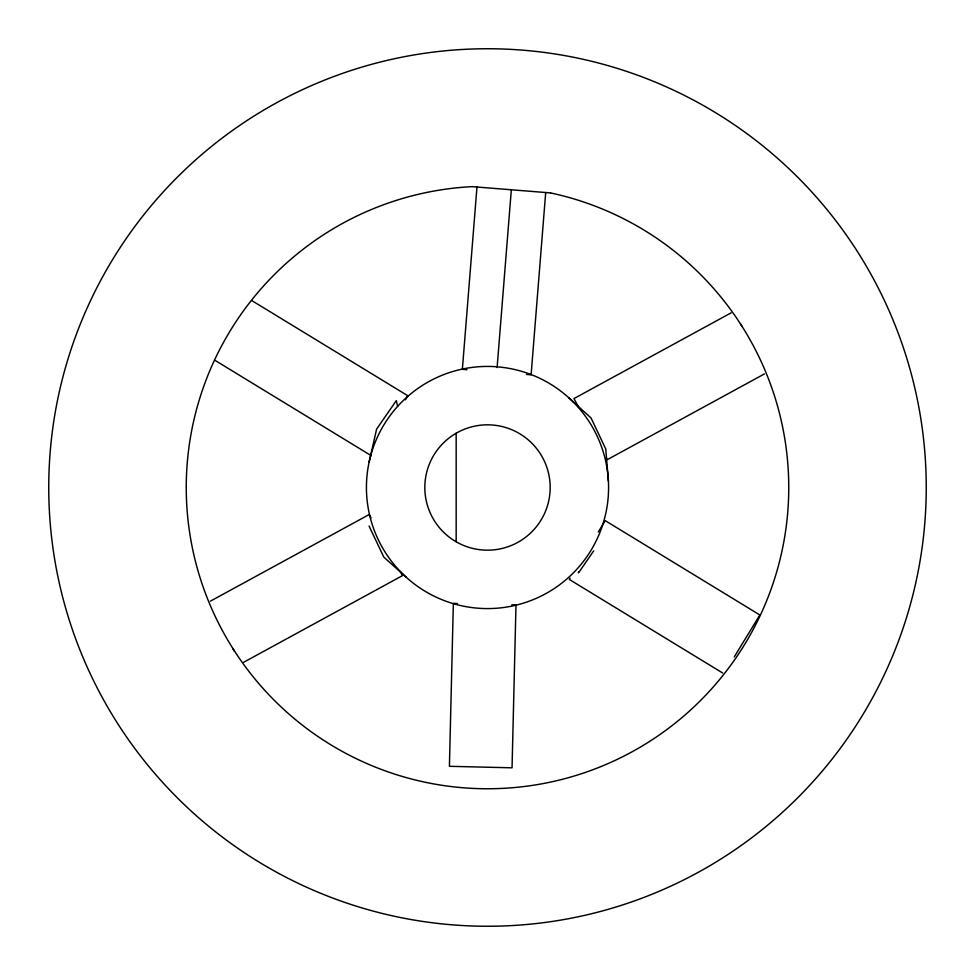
<?xml version="1.0" encoding="UTF-8"?>
<svg xmlns="http://www.w3.org/2000/svg" width="975" height="975" viewBox="0 0 975 975"><rect width="100%" height="100%" fill="white"/><g stroke="black" fill="none" stroke-linecap="round" stroke-linejoin="round"><path stroke-width="1.46" d="M476.97 187.029L462.369 369.318L466.976 369.696M497.104 367.551L511.327 189.784M545.695 192.526L531.107 374.827L526.5 374.449M369.098 462.174L376.606 429.122L396.313 400.591L397.629 406.368M405.417 399.799L407.867 395.777L251.867 300.617M570.119 578.175L569.327 579.455L722.67 673.006M598.272 532.021L605.219 520.638L759.854 614.981L759.415 615.7M734.248 656.943L758.867 616.59M593.714 550.863L578.504 572.898L578.333 572.008M731.165 312.829L573.958 398.58L578.833 407.526M210.368 601.173L369.172 514.544L371.048 517.969M764.473 373.9L607.279 459.664L606.706 458.616M243.689 662.257L402.492 575.628L400.262 571.533M457.555 603.501L453.351 603.403L449.414 766.301L512.046 767.812L515.994 604.914L511.802 604.817M215.304 360.543L371.304 455.703M406.368 577.371A121.071 121.071 0 0 1 450.243 372.304A121.071 121.071 0 0 1 605.902 512.826A121.071 121.071 0 0 1 406.368 577.371L383.784 557.091L369.062 526.025M568.632 397.629L591.057 417.995L605.78 449.061L608.412 481.321M232.684 648.436L234.475 651.324M740.452 323.712L742.158 326.649M456.166 433.217L456.166 541.783A62.68 62.68 0 0 0 550.18 487.5A62.68 62.68 0 0 0 456.166 433.217A62.68 62.68 0 0 0 456.166 541.783M550.522 192.916L472.132 186.639A301.251 301.251 0 0 0 221.325 628.582A301.251 301.251 0 0 0 727.85 669.118A301.251 301.251 0 0 0 550.522 192.916M268.125 867.47A438.75 438.75 0 0 0 926.25 487.5A438.75 438.75 0 0 0 268.125 107.53A438.75 438.75 0 0 0 268.125 867.47"/></g></svg>
